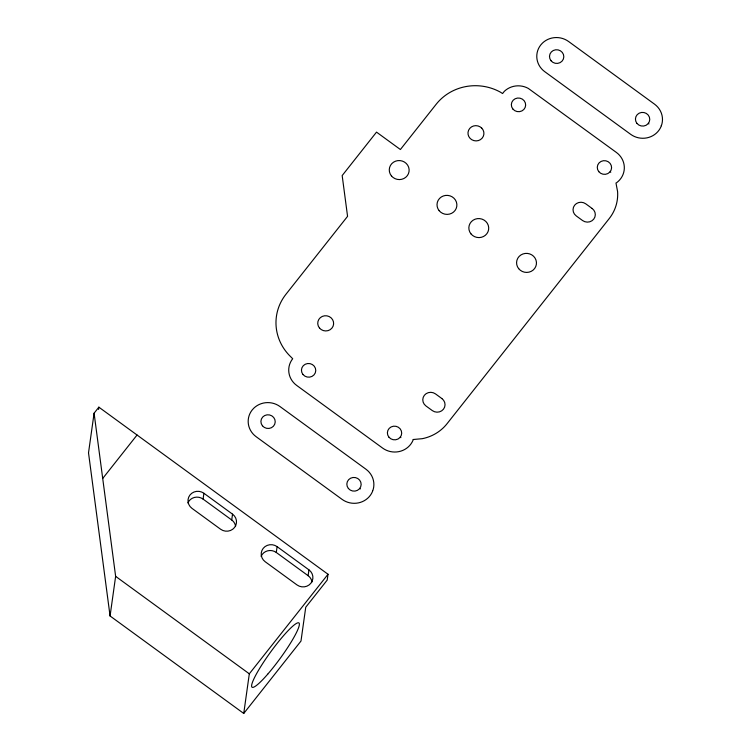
<?xml version="1.0" encoding="UTF-8"?>
<svg xmlns="http://www.w3.org/2000/svg" width="751" height="751" viewBox="0 0 751 751"><rect width="100%" height="100%" fill="white"/><g stroke="black" fill="none" stroke-linecap="round" stroke-linejoin="round"><path stroke-width="1.13" d="M94.091 413.2L88.515 452.834L110.068 615.98L243.746 713.45L300.991 641.044L305.741 607.24L327.201 580.091L328.027 574.262L98.86 407.164L94.091 413.2L115.635 576.346L110.068 615.98M98.541 409.426L98.86 407.164M235.598 526.291A9.951 9.51 8 0 0 231.721 519.983L203.08 499.096L203.896 493.266A9.951 9.51 8 0 0 189.975 495.003A9.951 9.51 8 0 0 191.974 508.352L220.616 529.239A9.951 9.51 8 0 0 234.537 527.493A9.951 9.51 8 0 0 232.538 514.153L203.896 493.266M231.721 519.983L232.538 514.153M243.746 713.45L249.313 673.816L328.027 574.262M311.994 581.987A9.951 9.51 8 0 0 308.107 575.679L276.284 552.473L277.1 546.644A9.951 9.51 8 0 0 263.179 548.38A9.951 9.51 8 0 0 265.178 561.729L297.002 584.935A9.951 9.51 8 0 0 310.923 583.198A9.951 9.51 8 0 0 308.933 569.849L277.1 546.644M308.107 575.679L308.933 569.849M102.709 478.462L137.048 435.017M610.169 171.688L610.798 172.157M115.635 576.346L249.313 673.816M648.348 123.389L648.967 123.887M400.302 437.148L400.912 437.636M359.748 488.432L360.367 488.929M261.095 556.36A9.951 9.51 8 0 1 276.284 552.473M187.881 502.982A9.951 9.51 8 0 1 203.08 499.096M372.674 490.788L372.458 491.586A19.901 19.01 8 0 1 342.071 499.368L256.138 436.706A19.901 19.01 8 0 1 252.148 410.018L253.838 408.15A19.901 19.01 8 0 1 279.982 406.544L365.925 469.197A19.901 19.01 8 0 1 373.266 489.23L372.674 490.788M413.219 439.504L413.003 440.302A19.901 19.01 8 0 1 382.616 448.084L296.683 385.423A19.901 19.01 8 0 1 292.693 358.734L290.937 356.95A49.763 47.538 8 0 1 285.906 294.336L347.563 216.344L342.174 175.565L376.514 132.12L400.386 149.524L436.171 104.267A49.763 47.538 8 0 1 500.316 92.101L502.569 93.537L504.353 91.303A19.901 19.01 8 0 1 528.347 88.44L616.364 152.425A19.901 19.01 8 0 1 616.721 182.624L615.98 183.037L617.585 191.571A42.366 40.47 8 0 1 609.23 218.569L447.042 423.714A42.366 40.47 8 0 1 422.203 438.697L413.219 439.504M661.274 125.746L661.058 126.544A19.901 19.01 8 0 1 630.671 134.326L544.738 71.664A19.901 19.01 8 0 1 540.748 44.976L542.438 43.107A19.901 19.01 8 0 1 568.582 41.493L654.525 104.154A19.901 19.01 8 0 1 661.866 124.187L661.274 125.746M592.126 208.468L585.761 203.831A7.961 7.604 8 0 0 574.618 205.22A7.961 7.604 8 0 0 576.214 215.894L582.579 220.541A7.961 7.604 8 0 0 593.722 219.151A7.961 7.604 8 0 0 592.126 208.468M441.86 398.537L435.496 393.899A7.961 7.604 8 0 0 424.362 395.289A7.961 7.604 8 0 0 425.958 405.962L432.323 410.6A7.961 7.604 8 0 0 443.456 409.211A7.961 7.604 8 0 0 441.86 398.537M481.767 128.149L480.161 126.872A7.961 7.604 8 0 0 470.135 138.409L471.741 139.686A7.961 7.604 8 0 0 481.767 128.149M598.81 171.679A7.163 6.843 8 0 0 611.079 170.139A7.163 6.843 8 0 0 603.419 160.714A7.163 6.843 8 0 0 598.81 171.679M439.128 210.655A9.951 9.51 8 0 0 456.176 208.525A9.951 9.51 8 0 0 445.54 195.438A9.951 9.51 8 0 0 439.128 210.655M518.697 268.68A9.951 9.51 8 0 0 535.754 266.549A9.951 9.51 8 0 0 525.109 253.453A9.951 9.51 8 0 0 518.697 268.68M302.982 374.505A7.163 6.843 8 0 0 315.251 372.965A7.163 6.843 8 0 0 307.591 363.54A7.163 6.843 8 0 0 302.982 374.505M388.943 437.195A7.163 6.843 8 0 0 401.203 435.589A7.163 6.843 8 0 0 393.486 426.211A7.163 6.843 8 0 0 388.943 437.195M512.867 109.017A7.163 6.843 8 0 0 525.146 107.477A7.163 6.843 8 0 0 517.486 98.062A7.163 6.843 8 0 0 512.867 109.017M319.438 327.971A7.961 7.604 8 0 0 333.069 326.263A7.961 7.604 8 0 0 324.563 315.795A7.961 7.604 8 0 0 319.438 327.971M391.384 175.847A9.951 9.51 8 0 0 408.431 173.716A9.951 9.51 8 0 0 397.795 160.63A9.951 9.51 8 0 0 391.384 175.847M470.961 233.861A9.951 9.51 8 0 0 488.009 231.73A9.951 9.51 8 0 0 477.364 218.644A9.951 9.51 8 0 0 470.961 233.861M262.428 425.789A7.163 6.843 8 0 0 274.706 424.259A7.163 6.843 8 0 0 267.046 414.834A7.163 6.843 8 0 0 262.428 425.789M348.389 488.479A7.163 6.843 8 0 0 360.658 486.883A7.163 6.843 8 0 0 352.942 477.495A7.163 6.843 8 0 0 348.389 488.479M551.027 60.747A7.163 6.843 8 0 0 563.306 59.207A7.163 6.843 8 0 0 555.646 49.791A7.163 6.843 8 0 0 551.027 60.747M636.989 123.436A7.163 6.843 8 0 0 649.258 121.84A7.163 6.843 8 0 0 641.542 112.453A7.163 6.843 8 0 0 636.989 123.436M267.722 674.163A39.803 5.745 -53.9 0 0 298.945 622.945A39.803 5.745 -53.9 0 0 259.771 668.193A39.803 5.745 -53.9 0 0 267.722 674.163"/></g></svg>
